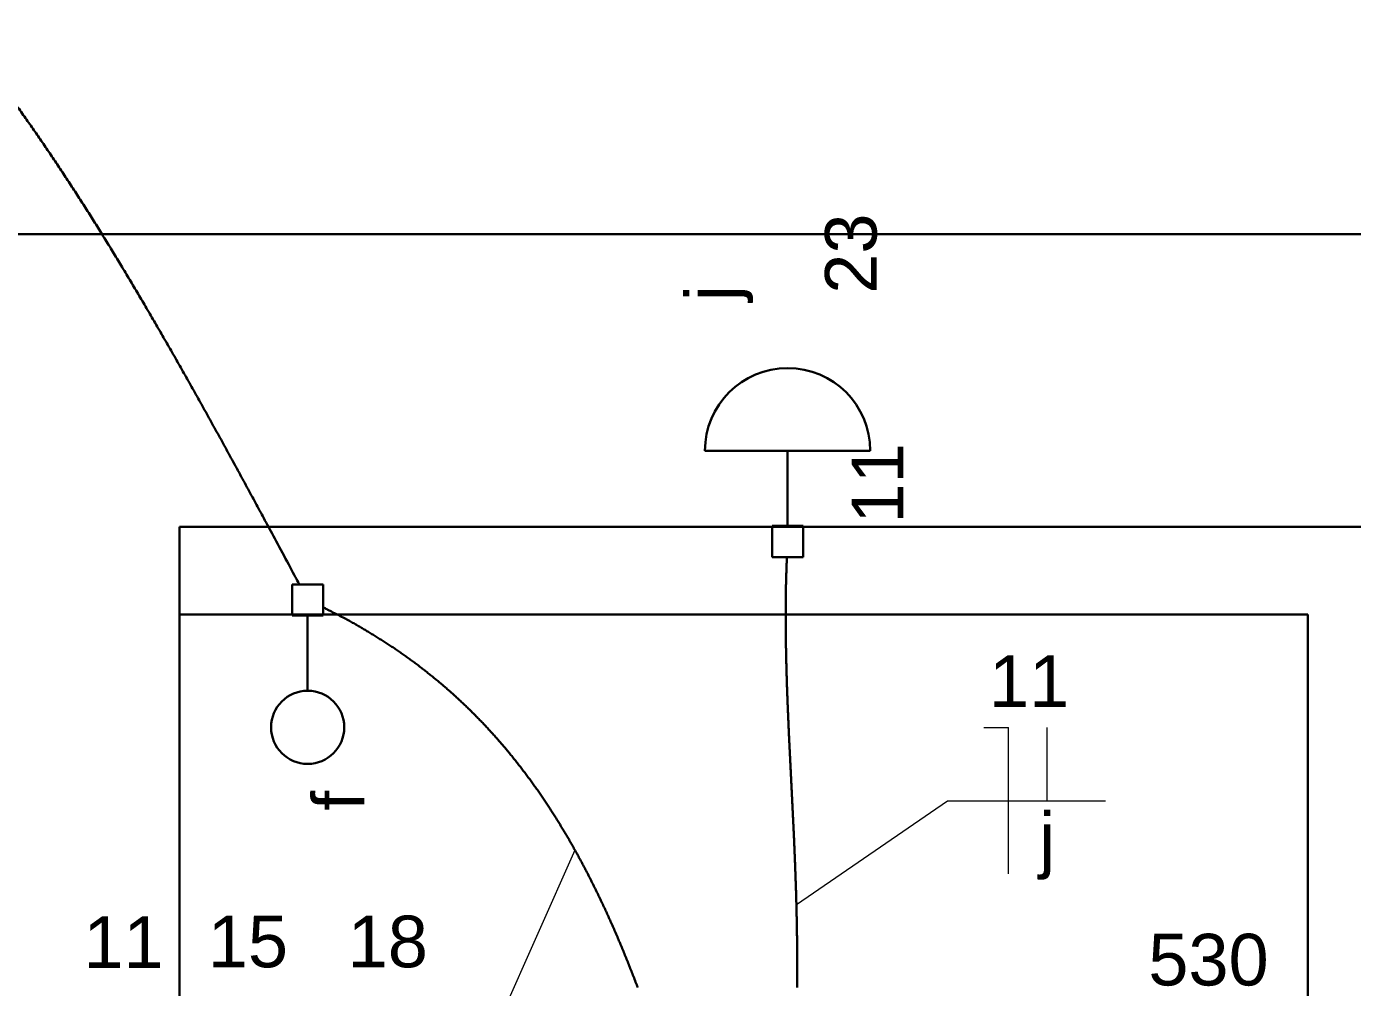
# Model space of a CAD drawing. Header units: millimetres. Extents: x 0 to 55.3, y 20.8 to 61.4.
# Drawn here: x 1.239 to 3.504, y 47.138 to 48.78 of the extents above; entities that cross this region are included whole.
import ezdxf

# ---------------------------------------------------------------- set-up
doc = ezdxf.new("R2010")
doc.units = ezdxf.units.MM
doc.linetypes.add('Dashed', pattern=[0.75, 0.5, -0.25])
for name, color, linetype, lineweight in [('ARQ_-_ALV_5', 1, 'Continuous', 30), ('ARQ_-_CALÇADA', 1, 'Continuous', 30), ('ARQ_-_DENÍVEL', 1, 'Continuous', 30), ('EL-Condutos', 4, 'Continuous', 30), ('EL-Fios', 2, 'Continuous', 20), ('EL-Textos_fios', 2, 'Continuous', 20), ('EL-Textos_pontos', 2, 'Continuous', 30), ('P-SIMBOL', 3, 'Continuous', 30)]:
    doc.layers.add(name, color=color, linetype=linetype, lineweight=lineweight)
doc.styles.add('Arial', font='Arial')

msp = doc.modelspace()

# ---------------------------------------------------------------- linework, layer by layer
at = {"layer": 'ARQ_-_ALV_5'}
for p, q in [((3.578002, 47.925499), (1.500002, 47.925499)), ((1.500002, 47.775499), (1.500002, 47.925499)), ((3.428002, 47.775499), (1.500002, 47.775499)), ((3.428002, 45.175499), (3.428002, 47.775499))]:
    msp.add_line(p, q, dxfattribs=at)
at = {"layer": 'ARQ_-_CALÇADA', "flags": 128}
msp.add_lwpolyline([(0.150002, 35.725499), (1.000002, 35.725499), (1.000002, 48.425499), (11.300002, 48.425499), (11.300002, 49.425499), (14.000002, 49.425499), (14.000002, 34.475499), (14.850002, 34.475499)], dxfattribs=at)
at = {"layer": 'ARQ_-_DENÍVEL'}
msp.add_line((1.500002, 46.777499), (1.500002, 47.775499), dxfattribs=at)
at = {"layer": 'EL-Condutos', "linetype": 'Dashed', "ltscale": 7, "flags": 128}
msp.add_lwpolyline([(1.705205, 47.826343), (1.705036, 47.826658), (1.704544, 47.827579), (1.703751, 47.829062), (1.702678, 47.831067), (1.701348, 47.833554), (1.699782, 47.83648), (1.698002, 47.839806), (1.696031, 47.84349), (1.693889, 47.84749), (1.6916, 47.851767), (1.689185, 47.856278), (1.686666, 47.860984), (1.684064, 47.865842), (1.681402, 47.870812), (1.678702, 47.875852), (1.675985, 47.880923), (1.673274, 47.885982), (1.670589, 47.890988), (1.667954, 47.895901), (1.665391, 47.90068), (1.662978, 47.905175), (1.660647, 47.909515), (1.658394, 47.913709), (1.656212, 47.917768), (1.654096, 47.921703), (1.65204, 47.925524), (1.650038, 47.929242), (1.648084, 47.932867), (1.646174, 47.93641), (1.644301, 47.939882), (1.64246, 47.943292), (1.640646, 47.946653), (1.638851, 47.949973), (1.637071, 47.953265), (1.635301, 47.956537), (1.633533, 47.959802), (1.631764, 47.963069), (1.629987, 47.966349), (1.628196, 47.969653), (1.626386, 47.972991), (1.624599, 47.976285), (1.622791, 47.979618), (1.620961, 47.982988), (1.619113, 47.986392), (1.617247, 47.989829), (1.615364, 47.993293), (1.613466, 47.996784), (1.611555, 48.000299), (1.609632, 48.003834), (1.607699, 48.007387), (1.605756, 48.010955), (1.603805, 48.014536), (1.601849, 48.018126), (1.599887, 48.021723), (1.597922, 48.025325), (1.595955, 48.028928), (1.593988, 48.032529), (1.592022, 48.036127), (1.590058, 48.039719), (1.588098, 48.043301), (1.586192, 48.04678), (1.584292, 48.050249), (1.582395, 48.053708), (1.580502, 48.057157), (1.578613, 48.060598), (1.576727, 48.064031), (1.574844, 48.067456), (1.572963, 48.070874), (1.571084, 48.074287), (1.569207, 48.077695), (1.56733, 48.081097), (1.565455, 48.084496), (1.56358, 48.087892), (1.561705, 48.091286), (1.559829, 48.094677), (1.557953, 48.098068), (1.556076, 48.101458), (1.554197, 48.104848), (1.552317, 48.108239), (1.550434, 48.111633), (1.548595, 48.114942), (1.546755, 48.118254), (1.544912, 48.121568), (1.543067, 48.124884), (1.541219, 48.128201), (1.53937, 48.131519), (1.537518, 48.134839), (1.535664, 48.138159), (1.533809, 48.141481), (1.531952, 48.144802), (1.530093, 48.148125), (1.528232, 48.151447), (1.52637, 48.15477), (1.524507, 48.158092), (1.522642, 48.161414), (1.520776, 48.164735), (1.518908, 48.168056), (1.51704, 48.171376), (1.51517, 48.174695), (1.5133, 48.178012), (1.511475, 48.181245), (1.50965, 48.184477), (1.507824, 48.187708), (1.505996, 48.190937), (1.504168, 48.194165), (1.502339, 48.197392), (1.500508, 48.200618), (1.498677, 48.203842), (1.496845, 48.207066), (1.495011, 48.210288), (1.493176, 48.21351), (1.49134, 48.21673), (1.489503, 48.21995), (1.487665, 48.223168), (1.485825, 48.226386), (1.483983, 48.229603), (1.482141, 48.232819), (1.480297, 48.236034), (1.478451, 48.239249), (1.476604, 48.242463), (1.474801, 48.245597), (1.472996, 48.248731), (1.47119, 48.251864), (1.469383, 48.254997), (1.467574, 48.258128), (1.465763, 48.261259), (1.463951, 48.26439), (1.462137, 48.267519), (1.460322, 48.270648), (1.458505, 48.273776), (1.456687, 48.276904), (1.454867, 48.28003), (1.453046, 48.283156), (1.451223, 48.28628), (1.449399, 48.289404), (1.447573, 48.292527), (1.445745, 48.295649), (1.443916, 48.29877), (1.442085, 48.301891), (1.440253, 48.30501), (1.438463, 48.308053), (1.436672, 48.311094), (1.43488, 48.314135), (1.433085, 48.317175), (1.43129, 48.320214), (1.429492, 48.323252), (1.427693, 48.326289), (1.425893, 48.329325), (1.42409, 48.33236), (1.422286, 48.335394), (1.420481, 48.338427), (1.418674, 48.341459), (1.416865, 48.34449), (1.415054, 48.34752), (1.413242, 48.350549), (1.411428, 48.353577), (1.409612, 48.356603), (1.407794, 48.359629), (1.405975, 48.362654), (1.404153, 48.365677), (1.402374, 48.368628), (1.400592, 48.371578), (1.398809, 48.374527), (1.397024, 48.377475), (1.395237, 48.380422), (1.393448, 48.383368), (1.391658, 48.386312), (1.389865, 48.389256), (1.388071, 48.392198), (1.386275, 48.39514), (1.384478, 48.39808), (1.382678, 48.401019), (1.380877, 48.403957), (1.379073, 48.406894), (1.377268, 48.409829), (1.375461, 48.412764), (1.373651, 48.415697), (1.37184, 48.418629), (1.370027, 48.42156), (1.368212, 48.42449), (1.366437, 48.427351), (1.364661, 48.43021), (1.362882, 48.433069), (1.361101, 48.435926), (1.359318, 48.438782), (1.357534, 48.441637), (1.355747, 48.444491), (1.353959, 48.447343), (1.352168, 48.450194), (1.350375, 48.453044), (1.348581, 48.455893), (1.346784, 48.45874), (1.344986, 48.461586), (1.343185, 48.464431), (1.341382, 48.467274), (1.339577, 48.470117), (1.33777, 48.472957), (1.335961, 48.475797), (1.33415, 48.478635), (1.332337, 48.481472), (1.330562, 48.484244), (1.328785, 48.487014), (1.327006, 48.489784), (1.325225, 48.492551), (1.323442, 48.495318), (1.321657, 48.498083), (1.319869, 48.500847), (1.31808, 48.50361), (1.316288, 48.506371), (1.314494, 48.50913), (1.312698, 48.511889), (1.3109, 48.514646), (1.3091, 48.517401), (1.307297, 48.520155), (1.305492, 48.522907), (1.303685, 48.525658), (1.301876, 48.528408), (1.300064, 48.531156), (1.29825, 48.533902), (1.296434, 48.536647), (1.294655, 48.539332), (1.292873, 48.542015), (1.291089, 48.544696), (1.289303, 48.547376), (1.287515, 48.550054), (1.285724, 48.552731), (1.283931, 48.555407), (1.282136, 48.55808), (1.280339, 48.560753), (1.278539, 48.563423), (1.276737, 48.566092), (1.274932, 48.56876), (1.273125, 48.571426), (1.271316, 48.57409), (1.269505, 48.576753), (1.267691, 48.579414), (1.265874, 48.582073), (1.264055, 48.584731), (1.262234, 48.587387), (1.26041, 48.590042), (1.258622, 48.59264), (1.256831, 48.595236), (1.255037, 48.597831), (1.253242, 48.600424), (1.251443, 48.603015), (1.249643, 48.605605), (1.24784, 48.608193), (1.246034, 48.61078), (1.244226, 48.613364), (1.242416, 48.615947), (1.240603, 48.618528), (1.238788, 48.621108), (1.23697, 48.623686), (1.235149, 48.626261), (1.233326, 48.628835), (1.231501, 48.631408), (1.229673, 48.633978), (1.227842, 48.636547), (1.226009, 48.639114), (1.224173, 48.641678), (1.22237, 48.644192), (1.220565, 48.646703), (1.218758, 48.649212), (1.216947, 48.65172), (1.215135, 48.654226), (1.213319, 48.65673), (1.211501, 48.659232), (1.209681, 48.661732), (1.207858, 48.66423), (1.206032, 48.666727), (1.204204, 48.669221), (1.202373, 48.671714), (1.200539, 48.674204), (1.198703, 48.676693), (1.196864, 48.67918), (1.195022, 48.681664), (1.193178, 48.684147), (1.191331, 48.686627), (1.189481, 48.689106), (1.187629, 48.691583), (1.185807, 48.694012), (1.183983, 48.69644), (1.182157, 48.698865), (1.180327, 48.701288), (1.178495, 48.70371), (1.176661, 48.706129), (1.174823, 48.708547), (1.172983, 48.710962), (1.17114, 48.713375), (1.169294, 48.715786), (1.167446, 48.718195), (1.165595, 48.720602), (1.163741, 48.723007), (1.161884, 48.725409), (1.160025, 48.727809), (1.158163, 48.730208), (1.156297, 48.732604), (1.15443, 48.734998), (1.152559, 48.737389), (1.150685, 48.739779), (1.14884, 48.742126), (1.146992, 48.744471), (1.145142, 48.746813), (1.143289, 48.749154), (1.141433, 48.751492), (1.139574, 48.753828), (1.137712, 48.756162), (1.135847, 48.758493), (1.13398, 48.760823), (1.13211, 48.76315), (1.130237, 48.765474), (1.128361, 48.767797), (1.126482, 48.770117), (1.1246, 48.772434), (1.122716, 48.77475), (1.120828, 48.777063), (1.118938, 48.779373), (1.117044, 48.781681), (1.115148, 48.783987), (1.113249, 48.786291), (1.111375, 48.788557), (1.109499, 48.79082), (1.10762, 48.793081), (1.105738, 48.79534), (1.103853, 48.797597), (1.101965, 48.799851), (1.100075, 48.802102), (1.098181, 48.804351), (1.096284, 48.806598), (1.094385, 48.808842), (1.092483, 48.811084), (1.090577, 48.813323), (1.088669, 48.815559), (1.086757, 48.817793), (1.084843, 48.820025), (1.082926, 48.822254), (1.081005, 48.82448), (1.079082, 48.826704), (1.077156, 48.828925), (1.075226, 48.831143), (1.07332, 48.833329), (1.07141, 48.835513), (1.069498, 48.837694), (1.067582, 48.839873), (1.065664, 48.842048), (1.063742, 48.844221), (1.061818, 48.846392), (1.059891, 48.84856), (1.05796, 48.850725), (1.056027, 48.852887), (1.05409, 48.855047), (1.052151, 48.857204), (1.050208, 48.859359), (1.048263, 48.86151), (1.046314, 48.863659), (1.044362, 48.865805), (1.042408, 48.867948), (1.04045, 48.870089), (1.038489, 48.872226), (1.036525, 48.874361), (1.03458, 48.876469), (1.032633, 48.878573), (1.030682, 48.880676), (1.028728, 48.882775), (1.026772, 48.884871), (1.024812, 48.886965), (1.022849, 48.889055), (1.020883, 48.891143), (1.018914, 48.893228), (1.016942, 48.89531), (1.014967, 48.897389), (1.012989, 48.899466), (1.011007, 48.901539), (1.009023, 48.903609), (1.007036, 48.905676), (1.005045, 48.907741), (1.003051, 48.909802), (1.001055, 48.911861), (0.999055, 48.913916), (0.997052, 48.915968), (0.995064, 48.917999), (0.993074, 48.920026), (0.99108, 48.92205), (0.989083, 48.924071), (0.987083, 48.92609), (0.98508, 48.928105), (0.983074, 48.930117), (0.981065, 48.932126), (0.979053, 48.934132), (0.977038, 48.936135), (0.975019, 48.938135), (0.972998, 48.940131), (0.970973, 48.942125), (0.968945, 48.944115), (0.966915, 48.946102), (0.964881, 48.948086), (0.962844, 48.950067), (0.960803, 48.952044), (0.95876, 48.954018), (0.956714, 48.955989), (0.954678, 48.957944), (0.95264, 48.959895), (0.950598, 48.961842), (0.948554, 48.963787), (0.946506, 48.965728), (0.944455, 48.967666), (0.942401, 48.969601), (0.940344, 48.971532), (0.938284, 48.973461), (0.936221, 48.975385), (0.934154, 48.977307), (0.932085, 48.979225), (0.930012, 48.98114), (0.927937, 48.983051), (0.925858, 48.98496), (0.923776, 48.986864), (0.921691, 48.988766), (0.919603, 48.990663), (0.917512, 48.992558), (0.915418, 48.994449), (0.913329, 48.996328), (0.911238, 48.998204), (0.909144, 49.000077), (0.907046, 49.001946), (0.904946, 49.003811), (0.902842, 49.005673), (0.900736, 49.007532), (0.898626, 49.009387), (0.896513, 49.011238), (0.894397, 49.013087), (0.892278, 49.014931), (0.890156, 49.016772), (0.888031, 49.01861), (0.885903, 49.020443), (0.883772, 49.022274), (0.881638, 49.024101), (0.879501, 49.025924), (0.87736, 49.027743), (0.875217, 49.029559), (0.87307, 49.031371), (0.870925, 49.033177), (0.868776, 49.034979), (0.866624, 49.036777), (0.864469, 49.038572), (0.862311, 49.040362), (0.860151, 49.04215), (0.857987, 49.043933), (0.85582, 49.045713), (0.85365, 49.047489), (0.851477, 49.049262), (0.8493, 49.05103), (0.847121, 49.052796), (0.844939, 49.054557), (0.842754, 49.056314), (0.840566, 49.058068), (0.838374, 49.059818), (0.83618, 49.061565), (0.833983, 49.063307), (0.831782, 49.065046), (0.829579, 49.066781), (0.82737, 49.068514), (0.825159, 49.070243), (0.822944, 49.071969), (0.820727, 49.07369), (0.818506, 49.075408), (0.816283, 49.077121), (0.814056, 49.078831), (0.811827, 49.080537), (0.809594, 49.08224), (0.807359, 49.083938), (0.805121, 49.085632), (0.80288, 49.087323), (0.800636, 49.089009), (0.79839, 49.090691), (0.79614, 49.09237), (0.793888, 49.094045), (0.791633, 49.095715), (0.789375, 49.097382), (0.787114, 49.099044), (0.784851, 49.100703), (0.782576, 49.102364), (0.780298, 49.10402), (0.778018, 49.105673), (0.775735, 49.107322), (0.773449, 49.108966), (0.77116, 49.110607), (0.768868, 49.112243), (0.766573, 49.113876), (0.764275, 49.115505), (0.761975, 49.117129), (0.759671, 49.11875), (0.757364, 49.120367), (0.755053, 49.12198), (0.75274, 49.123589), (0.750423, 49.125194), (0.748104, 49.126795), (0.745781, 49.128392), (0.743454, 49.129985), (0.741125, 49.131575), (0.738792, 49.133161), (0.73644, 49.134753), (0.734085, 49.136341), (0.731727, 49.137926), (0.729366, 49.139506), (0.727002, 49.141082), (0.724636, 49.142654), (0.722267, 49.144221), (0.719896, 49.145785), (0.717522, 49.147343), (0.715146, 49.148898), (0.712769, 49.150448), (0.710389, 49.151993), (0.708009, 49.153533), (0.705626, 49.155069), (0.703243, 49.1566), (0.700858, 49.158126), (0.698472, 49.159647), (0.696085, 49.161163), (0.693698, 49.162674), (0.69131, 49.164179), (0.688899, 49.165694), (0.686487, 49.167203), (0.684074, 49.168708), (0.681659, 49.170208), (0.679241, 49.171704), (0.67682, 49.173196), (0.674396, 49.174683), (0.671968, 49.176167), (0.669534, 49.177648), (0.667096, 49.179126), (0.664652, 49.180601), (0.662202, 49.182073), (0.659745, 49.183542), (0.65728, 49.18501), (0.654808, 49.186475), (0.652328, 49.187939), (0.649838, 49.189402), (0.64734, 49.190863), (0.644831, 49.192323), (0.642312, 49.193783), (0.639751, 49.19526), (0.637181, 49.196735), (0.634604, 49.198208), (0.632022, 49.199678), (0.629437, 49.201143), (0.626851, 49.202604), (0.624267, 49.204058), (0.621685, 49.205505), (0.619108, 49.206945), (0.616539, 49.208376), (0.61398, 49.209797), (0.611431, 49.211207), (0.608896, 49.212606), (0.606377, 49.213992), (0.603875, 49.215365), (0.601394, 49.216724), (0.598933, 49.218067), (0.596497, 49.219394), (0.594086, 49.220704), (0.591704, 49.221996), (0.589315, 49.223289), (0.58695, 49.224565), (0.584599, 49.225829), (0.582256, 49.227084), (0.579913, 49.228334), (0.577561, 49.229582), (0.575194, 49.230831), (0.572802, 49.232086), (0.570379, 49.23335), (0.567916, 49.234626), (0.565406, 49.235917), (0.562841, 49.237229), (0.560213, 49.238563), (0.557514, 49.239924), (0.554736, 49.241315), (0.551872, 49.242739), (0.548913, 49.244201), (0.545853, 49.245703), (0.542682, 49.247249), (0.539394, 49.248844), (0.535926, 49.250515), (0.532358, 49.252227), (0.52872, 49.253964), (0.525043, 49.255714), (0.521355, 49.257462), (0.517688, 49.259196), (0.514071, 49.260902), (0.510534, 49.262566), (0.507108, 49.264175), (0.503822, 49.265715), (0.500706, 49.267173), (0.497791, 49.268534), (0.495106, 49.269787), (0.492681, 49.270916), (0.490548, 49.271909), (0.488735, 49.272751), (0.487272, 49.27343), (0.48619, 49.273932), (0.485519, 49.274243), (0.485288, 49.27435)], dxfattribs=at)
at = {"layer": 'EL-Condutos', "linetype": 'Continuous', "flags": 128}
for points in [[(2.555101, 47.138217), (2.555127, 47.140329), (2.555151, 47.142441), (2.555175, 47.144553), (2.555197, 47.146666), (2.555217, 47.148778), (2.555236, 47.15089), (2.555254, 47.153003), (2.555271, 47.155115), (2.555286, 47.157227), (2.555299, 47.15934), (2.555312, 47.161452), (2.555323, 47.163564), (2.555332, 47.165677), (2.55534, 47.167789), (2.555347, 47.169901), (2.555353, 47.172014), (2.555357, 47.174096), (2.55536, 47.176178), (2.555362, 47.178261), (2.555362, 47.180343), (2.555361, 47.182425), (2.555359, 47.184508), (2.555356, 47.18659), (2.555351, 47.188672), (2.555345, 47.190755), (2.555338, 47.192837), (2.55533, 47.194919), (2.55532, 47.197002), (2.555309, 47.199084), (2.555297, 47.201166), (2.555284, 47.203249), (2.55527, 47.205331), (2.555254, 47.207413), (2.555238, 47.209495), (2.55522, 47.211578), (2.5552, 47.21366), (2.55518, 47.215715), (2.555159, 47.217769), (2.555137, 47.219824), (2.555114, 47.221879), (2.555089, 47.223933), (2.555063, 47.225988), (2.555037, 47.228043), (2.555009, 47.230097), (2.55498, 47.232152), (2.55495, 47.234207), (2.554919, 47.236261), (2.554887, 47.238316), (2.554853, 47.24037), (2.554819, 47.242425), (2.554784, 47.244479), (2.554748, 47.246534), (2.55471, 47.248588), (2.554672, 47.250643), (2.554632, 47.252697), (2.554592, 47.254752), (2.554551, 47.256781), (2.554509, 47.25881), (2.554466, 47.260839), (2.554422, 47.262869), (2.554377, 47.264898), (2.554332, 47.266927), (2.554285, 47.268956), (2.554237, 47.270985), (2.554189, 47.273015), (2.554139, 47.275044), (2.554089, 47.277073), (2.554037, 47.279102), (2.553985, 47.281131), (2.553932, 47.28316), (2.553878, 47.285189), (2.553823, 47.287218), (2.553767, 47.289247), (2.55371, 47.291276), (2.553653, 47.293305), (2.553594, 47.295334), (2.553536, 47.29734), (2.553477, 47.299346), (2.553416, 47.301352), (2.553355, 47.303358), (2.553293, 47.305364), (2.553231, 47.30737), (2.553168, 47.309376), (2.553103, 47.311381), (2.553038, 47.313387), (2.552973, 47.315393), (2.552906, 47.317399), (2.552839, 47.319405), (2.552771, 47.321411), (2.552702, 47.323416), (2.552633, 47.325422), (2.552563, 47.327428), (2.552492, 47.329433), (2.552421, 47.331439), (2.552348, 47.333445), (2.552276, 47.33545), (2.552203, 47.337435), (2.552129, 47.33942), (2.552055, 47.341405), (2.55198, 47.34339), (2.551905, 47.345375), (2.551829, 47.34736), (2.551752, 47.349345), (2.551675, 47.35133), (2.551597, 47.353315), (2.551518, 47.3553), (2.551439, 47.357284), (2.55136, 47.359269), (2.551279, 47.361254), (2.551199, 47.363239), (2.551117, 47.365223), (2.551035, 47.367208), (2.550953, 47.369193), (2.55087, 47.371177), (2.550786, 47.373162), (2.550702, 47.375146), (2.550619, 47.377113), (2.550534, 47.379079), (2.55045, 47.381045), (2.550364, 47.383011), (2.550279, 47.384977), (2.550192, 47.386943), (2.550106, 47.388909), (2.550019, 47.390875), (2.549931, 47.392842), (2.549843, 47.394808), (2.549755, 47.396774), (2.549666, 47.39874), (2.549577, 47.400705), (2.549487, 47.402671), (2.549397, 47.404637), (2.549307, 47.406603), (2.549216, 47.408569), (2.549125, 47.410535), (2.549034, 47.412501), (2.548942, 47.414467), (2.548851, 47.416416), (2.548759, 47.418366), (2.548667, 47.420315), (2.548575, 47.422265), (2.548482, 47.424214), (2.548389, 47.426164), (2.548296, 47.428113), (2.548202, 47.430063), (2.548109, 47.432012), (2.548015, 47.433962), (2.54792, 47.435911), (2.547826, 47.437861), (2.547731, 47.43981), (2.547636, 47.44176), (2.547541, 47.443709), (2.547446, 47.445658), (2.54735, 47.447608), (2.547254, 47.449557), (2.547158, 47.451506), (2.547062, 47.453456), (2.546967, 47.455391), (2.546871, 47.457326), (2.546775, 47.459261), (2.546679, 47.461196), (2.546583, 47.463132), (2.546486, 47.465067), (2.54639, 47.467002), (2.546293, 47.468937), (2.546197, 47.470872), (2.5461, 47.472807), (2.546003, 47.474742), (2.545906, 47.476678), (2.545809, 47.478613), (2.545712, 47.480548), (2.545615, 47.482483), (2.545518, 47.484418), (2.545421, 47.486353), (2.545324, 47.488288), (2.545227, 47.490223), (2.54513, 47.492158), (2.545033, 47.494081), (2.544937, 47.496004), (2.54484, 47.497927), (2.544744, 47.49985), (2.544647, 47.501773), (2.544551, 47.503696), (2.544455, 47.505619), (2.544359, 47.507542), (2.544262, 47.509465), (2.544166, 47.511388), (2.54407, 47.513311), (2.543975, 47.515234), (2.543879, 47.517157), (2.543783, 47.519081), (2.543688, 47.521004), (2.543592, 47.522927), (2.543497, 47.52485), (2.543402, 47.526773), (2.543307, 47.528696), (2.543212, 47.530619), (2.543118, 47.532532), (2.543024, 47.534445), (2.542931, 47.536358), (2.542837, 47.538271), (2.542744, 47.540184), (2.542651, 47.542098), (2.542558, 47.544011), (2.542466, 47.545924), (2.542373, 47.547837), (2.542281, 47.54975), (2.542189, 47.551663), (2.542098, 47.553577), (2.542007, 47.55549), (2.541916, 47.557403), (2.541825, 47.559316), (2.541735, 47.561229), (2.541645, 47.563143), (2.541555, 47.565056), (2.541466, 47.566969), (2.541377, 47.568882), (2.541289, 47.570788), (2.541201, 47.572693), (2.541113, 47.574598), (2.541026, 47.576504), (2.540939, 47.578409), (2.540853, 47.580314), (2.540767, 47.58222), (2.540681, 47.584125), (2.540596, 47.586031), (2.540512, 47.587936), (2.540427, 47.589842), (2.540344, 47.591747), (2.54026, 47.593653), (2.540178, 47.595559), (2.540095, 47.597464), (2.540013, 47.59937), (2.539932, 47.601276), (2.539851, 47.603181), (2.539771, 47.605087), (2.539691, 47.606993), (2.539612, 47.608893), (2.539533, 47.610794), (2.539455, 47.612694), (2.539378, 47.614594), (2.539301, 47.616494), (2.539225, 47.618395), (2.539149, 47.620295), (2.539074, 47.622195), (2.538999, 47.624095), (2.538925, 47.625996), (2.538852, 47.627896), (2.538779, 47.629796), (2.538707, 47.631696), (2.538636, 47.633597), (2.538565, 47.635497), (2.538495, 47.637397), (2.538426, 47.639297), (2.538357, 47.641197), (2.538289, 47.643096), (2.538221, 47.644996), (2.538155, 47.646892), (2.538089, 47.648788), (2.538024, 47.650684), (2.537959, 47.65258), (2.537896, 47.654476), (2.537833, 47.656372), (2.537771, 47.658268), (2.537709, 47.660164), (2.537649, 47.66206), (2.537589, 47.663956), (2.53753, 47.665853), (2.537472, 47.66775), (2.537414, 47.669647), (2.537358, 47.671544), (2.537302, 47.673442), (2.537247, 47.67534), (2.537193, 47.677238), (2.53714, 47.679137), (2.537087, 47.681036), (2.537036, 47.682936), (2.536985, 47.684834), (2.536936, 47.686734), (2.536887, 47.688633), (2.536839, 47.690532), (2.536793, 47.692432), (2.536747, 47.694331), (2.536702, 47.69623), (2.536657, 47.698129), (2.536614, 47.700028), (2.536572, 47.701926), (2.536531, 47.703824), (2.53649, 47.70572), (2.536451, 47.707616), (2.536412, 47.709512), (2.536375, 47.711406), (2.536338, 47.713299), (2.536303, 47.71519), (2.536268, 47.717081), (2.536234, 47.71897), (2.536202, 47.720857), (2.53617, 47.722744), (2.536139, 47.724629), (2.53611, 47.726514), (2.536081, 47.728398), (2.536053, 47.730282), (2.536027, 47.732166), (2.536002, 47.734051), (2.535977, 47.735937), (2.535954, 47.737825), (2.535933, 47.739715), (2.535912, 47.741607), (2.535893, 47.743501), (2.535875, 47.745399), (2.535858, 47.7473), (2.535842, 47.749206), (2.535828, 47.751115), (2.535816, 47.753029), (2.535804, 47.754949), (2.535794, 47.756873), (2.535786, 47.758804), (2.535779, 47.760744), (2.535773, 47.762689), (2.535769, 47.764638), (2.535766, 47.766588), (2.535765, 47.768538), (2.535764, 47.770488), (2.535765, 47.772434), (2.535767, 47.774377), (2.53577, 47.776314), (2.535774, 47.778244), (2.535779, 47.780165), (2.535784, 47.782076), (2.535791, 47.783976), (2.535798, 47.785862), (2.535806, 47.787734), (2.535815, 47.78959), (2.535824, 47.791428), (2.535834, 47.793247), (2.535845, 47.795045), (2.535856, 47.796822), (2.535867, 47.798582), (2.535879, 47.800323), (2.535892, 47.802052), (2.535907, 47.803774), (2.535922, 47.805495), (2.535939, 47.80722), (2.535958, 47.808955), (2.535979, 47.810706), (2.536002, 47.812477), (2.536028, 47.814276), (2.536057, 47.816106), (2.536088, 47.817974), (2.536123, 47.819886), (2.536162, 47.821847), (2.536204, 47.823862), (2.53625, 47.825938), (2.5363, 47.82808), (2.536355, 47.830293), (2.536415, 47.832583), (2.536479, 47.834955), (2.536549, 47.837423), (2.536623, 47.839959), (2.5367, 47.842542), (2.53678, 47.84515), (2.536862, 47.847764), (2.536945, 47.850361), (2.537028, 47.852922), (2.53711, 47.855424), (2.537191, 47.857846), (2.537269, 47.860169), (2.537343, 47.86237), (2.537414, 47.864429), (2.537479, 47.866324), (2.537538, 47.868035), (2.537591, 47.86954), (2.537636, 47.870819), (2.537672, 47.87185), (2.537699, 47.872613), (2.537716, 47.873086), (2.537722, 47.873249)], [(2.282929, 47.138326), (2.282042, 47.140677), (2.281152, 47.143028), (2.280259, 47.145377), (2.279364, 47.147725), (2.278466, 47.150072), (2.277566, 47.152418), (2.276663, 47.154763), (2.275757, 47.157108), (2.274849, 47.159451), (2.273938, 47.161793), (2.273024, 47.164134), (2.272108, 47.166474), (2.271189, 47.168813), (2.270293, 47.171083), (2.269396, 47.173353), (2.268495, 47.175621), (2.267592, 47.177889), (2.266687, 47.180155), (2.265778, 47.18242), (2.264867, 47.184685), (2.263954, 47.186948), (2.263038, 47.18921), (2.262119, 47.191471), (2.261197, 47.193731), (2.260273, 47.19599), (2.259346, 47.198248), (2.258416, 47.200504), (2.257483, 47.20276), (2.256548, 47.205014), (2.25561, 47.207267), (2.254669, 47.209519), (2.253725, 47.21177), (2.252779, 47.21402), (2.251856, 47.216205), (2.250931, 47.21839), (2.250003, 47.220573), (2.249072, 47.222755), (2.248139, 47.224936), (2.247202, 47.227115), (2.246263, 47.229294), (2.245321, 47.231471), (2.244377, 47.233647), (2.24343, 47.235822), (2.242479, 47.237996), (2.241526, 47.240168), (2.240571, 47.242339), (2.239612, 47.244509), (2.23865, 47.246678), (2.237686, 47.248845), (2.236719, 47.251011), (2.235749, 47.253176), (2.234775, 47.255339), (2.233799, 47.257501), (2.232847, 47.259604), (2.231892, 47.261705), (2.230934, 47.263805), (2.229973, 47.265903), (2.229009, 47.268), (2.228043, 47.270096), (2.227074, 47.272191), (2.226101, 47.274284), (2.225126, 47.276376), (2.224148, 47.278466), (2.223167, 47.280555), (2.222184, 47.282643), (2.221197, 47.28473), (2.220207, 47.286815), (2.219215, 47.288898), (2.218219, 47.290981), (2.21722, 47.293061), (2.216219, 47.295141), (2.215214, 47.297219), (2.214207, 47.299295), (2.213222, 47.301316), (2.212235, 47.303336), (2.211245, 47.305354), (2.210252, 47.307371), (2.209256, 47.309387), (2.208257, 47.311401), (2.207255, 47.313413), (2.20625, 47.315424), (2.205242, 47.317434), (2.204231, 47.319442), (2.203218, 47.321449), (2.202201, 47.323454), (2.201181, 47.325457), (2.200158, 47.327459), (2.199132, 47.32946), (2.198103, 47.331459), (2.197071, 47.333456), (2.196036, 47.335452), (2.194998, 47.337446), (2.193957, 47.339438), (2.192938, 47.34138), (2.191917, 47.343321), (2.190892, 47.34526), (2.189864, 47.347197), (2.188834, 47.349133), (2.1878, 47.351067), (2.186763, 47.352999), (2.185724, 47.35493), (2.184681, 47.356859), (2.183635, 47.358787), (2.182586, 47.360713), (2.181534, 47.362637), (2.180479, 47.364559), (2.179421, 47.36648), (2.17836, 47.368399), (2.177296, 47.370317), (2.176228, 47.372232), (2.175158, 47.374146), (2.174084, 47.376058), (2.173007, 47.377969), (2.171952, 47.379834), (2.170893, 47.381697), (2.169832, 47.383558), (2.168768, 47.385418), (2.1677, 47.387275), (2.16663, 47.389132), (2.165556, 47.390986), (2.164479, 47.392838), (2.163399, 47.394689), (2.162316, 47.396538), (2.16123, 47.398385), (2.160141, 47.40023), (2.159049, 47.402074), (2.157953, 47.403915), (2.156855, 47.405755), (2.155753, 47.407592), (2.154648, 47.409428), (2.153539, 47.411262), (2.152428, 47.413094), (2.151313, 47.414924), (2.150219, 47.416714), (2.149122, 47.418501), (2.148021, 47.420287), (2.146918, 47.422071), (2.145811, 47.423853), (2.144702, 47.425633), (2.143589, 47.427411), (2.142473, 47.429187), (2.141353, 47.430961), (2.140231, 47.432733), (2.139106, 47.434503), (2.137977, 47.436271), (2.136845, 47.438037), (2.13571, 47.439801), (2.134572, 47.441563), (2.133431, 47.443323), (2.132286, 47.445081), (2.131138, 47.446837), (2.129987, 47.44859), (2.128833, 47.450342), (2.127697, 47.452058), (2.126559, 47.453772), (2.125417, 47.455484), (2.124272, 47.457194), (2.123124, 47.458902), (2.121972, 47.460608), (2.120818, 47.462312), (2.119661, 47.464013), (2.1185, 47.465713), (2.117336, 47.46741), (2.116169, 47.469105), (2.114999, 47.470798), (2.113825, 47.472488), (2.112649, 47.474177), (2.111469, 47.475863), (2.110286, 47.477547), (2.1091, 47.479228), (2.10791, 47.480908), (2.106718, 47.482585), (2.105522, 47.48426), (2.104342, 47.485904), (2.10316, 47.487547), (2.101974, 47.489187), (2.100786, 47.490826), (2.099594, 47.492461), (2.098399, 47.494095), (2.097201, 47.495726), (2.096, 47.497355), (2.094795, 47.498981), (2.093587, 47.500605), (2.092377, 47.502227), (2.091163, 47.503847), (2.089946, 47.505464), (2.088725, 47.507078), (2.087502, 47.508691), (2.086275, 47.5103), (2.085045, 47.511908), (2.083812, 47.513513), (2.082576, 47.515115), (2.081336, 47.516715), (2.080111, 47.51829), (2.078883, 47.519863), (2.077651, 47.521434), (2.076416, 47.523002), (2.075178, 47.524567), (2.073937, 47.52613), (2.072693, 47.527691), (2.071446, 47.529249), (2.070196, 47.530804), (2.068942, 47.532357), (2.067685, 47.533908), (2.066426, 47.535456), (2.065163, 47.537001), (2.063897, 47.538544), (2.062627, 47.540084), (2.061355, 47.541622), (2.060079, 47.543157), (2.058801, 47.544689), (2.057519, 47.546219), (2.056234, 47.547746), (2.05496, 47.549254), (2.053683, 47.550759), (2.052403, 47.552261), (2.05112, 47.553761), (2.049834, 47.555258), (2.048544, 47.556752), (2.047252, 47.558244), (2.045957, 47.559733), (2.044658, 47.561219), (2.043356, 47.562703), (2.042052, 47.564184), (2.040744, 47.565662), (2.039433, 47.567138), (2.038119, 47.568611), (2.036802, 47.570081), (2.035482, 47.571548), (2.034159, 47.573013), (2.032832, 47.574475), (2.031503, 47.575933), (2.030171, 47.57739), (2.028846, 47.578831), (2.027518, 47.58027), (2.026187, 47.581706), (2.024853, 47.58314), (2.023516, 47.58457), (2.022176, 47.585998), (2.020833, 47.587423), (2.019487, 47.588845), (2.018139, 47.590264), (2.016787, 47.59168), (2.015432, 47.593094), (2.014074, 47.594504), (2.012713, 47.595912), (2.011349, 47.597317), (2.009982, 47.598719), (2.008612, 47.600117), (2.007239, 47.601513), (2.005863, 47.602906), (2.004485, 47.604297), (2.003103, 47.605684), (2.001725, 47.607061), (2.000344, 47.608436), (1.99896, 47.609807), (1.997573, 47.611176), (1.996183, 47.612542), (1.994791, 47.613905), (1.993395, 47.615264), (1.991996, 47.616621), (1.990595, 47.617975), (1.989191, 47.619325), (1.987783, 47.620673), (1.986373, 47.622018), (1.98496, 47.62336), (1.983544, 47.624698), (1.982125, 47.626034), (1.980703, 47.627366), (1.979279, 47.628696), (1.977851, 47.630022), (1.976421, 47.631346), (1.974988, 47.632666), (1.973554, 47.633981), (1.972117, 47.635293), (1.970677, 47.636602), (1.969235, 47.637908), (1.967789, 47.639211), (1.966341, 47.640511), (1.96489, 47.641807), (1.963437, 47.643101), (1.96198, 47.644391), (1.960521, 47.645678), (1.959059, 47.646962), (1.957594, 47.648243), (1.956127, 47.649521), (1.954657, 47.650795), (1.953184, 47.652066), (1.951709, 47.653334), (1.950231, 47.654599), (1.94875, 47.655861), (1.947267, 47.657119), (1.945781, 47.658374), (1.94429, 47.659628), (1.942796, 47.660879), (1.9413, 47.662126), (1.939801, 47.663371), (1.938299, 47.664612), (1.936794, 47.665849), (1.935287, 47.667084), (1.933777, 47.668315), (1.932265, 47.669544), (1.930749, 47.670769), (1.929231, 47.67199), (1.92771, 47.673209), (1.926187, 47.674425), (1.92466, 47.675637), (1.923131, 47.676846), (1.921598, 47.678052), (1.920063, 47.679255), (1.918525, 47.680455), (1.916984, 47.681652), (1.91544, 47.682845), (1.913885, 47.684042), (1.912328, 47.685235), (1.910767, 47.686425), (1.909204, 47.687612), (1.907639, 47.688796), (1.906071, 47.689976), (1.9045, 47.691153), (1.902927, 47.692326), (1.901353, 47.693496), (1.899776, 47.694662), (1.898197, 47.695825), (1.896617, 47.696984), (1.895035, 47.698139), (1.893451, 47.69929), (1.891866, 47.700438), (1.890279, 47.701582), (1.888691, 47.702722), (1.887102, 47.703857), (1.885512, 47.704989), (1.883921, 47.706117), (1.882316, 47.70725), (1.880709, 47.70838), (1.879101, 47.709505), (1.877491, 47.710627), (1.875879, 47.711745), (1.874264, 47.71286), (1.872647, 47.713972), (1.871025, 47.715081), (1.8694, 47.716187), (1.867772, 47.717291), (1.866138, 47.718392), (1.8645, 47.719491), (1.862857, 47.720588), (1.861208, 47.721684), (1.859554, 47.722778), (1.857893, 47.72387), (1.856225, 47.724961), (1.854551, 47.726051), (1.85287, 47.72714), (1.851181, 47.728228), (1.849464, 47.729328), (1.847741, 47.730427), (1.846013, 47.731523), (1.844281, 47.732618), (1.842546, 47.733709), (1.84081, 47.734796), (1.839074, 47.735878), (1.83734, 47.736955), (1.835609, 47.738026), (1.833883, 47.73909), (1.832162, 47.740147), (1.830449, 47.741196), (1.828744, 47.742236), (1.82705, 47.743267), (1.825367, 47.744287), (1.823697, 47.745297), (1.822042, 47.746295), (1.820402, 47.747281), (1.818779, 47.748255), (1.817175, 47.749215), (1.815567, 47.750174), (1.813975, 47.751122), (1.812392, 47.75206), (1.810814, 47.752992), (1.809235, 47.753919), (1.807651, 47.754845), (1.806055, 47.755772), (1.804442, 47.756703), (1.802808, 47.75764), (1.801146, 47.758586), (1.799451, 47.759544), (1.797719, 47.760515), (1.795944, 47.761504), (1.79412, 47.762512), (1.792242, 47.763542), (1.790306, 47.764597), (1.788305, 47.765679), (1.786234, 47.766791), (1.784088, 47.767935), (1.781862, 47.769115), (1.779514, 47.770352), (1.777098, 47.771617), (1.774634, 47.772902), (1.772143, 47.774195), (1.769645, 47.775488), (1.76716, 47.77677), (1.764709, 47.77803), (1.762312, 47.77926), (1.759989, 47.780449), (1.757762, 47.781587), (1.75565, 47.782664), (1.753674, 47.783671), (1.751853, 47.784596), (1.75021, 47.78543), (1.748763, 47.786164), (1.747533, 47.786786), (1.746542, 47.787288), (1.745808, 47.787658), (1.745353, 47.787888), (1.745196, 47.787967)]]:
    msp.add_lwpolyline(points, dxfattribs=at)
at = {"layer": 'EL-Fios'}
for p, q in [((2.874482, 47.582499), (2.916152, 47.582499)), ((2.916152, 47.332499), (2.916152, 47.582499)), ((2.982702, 47.457499), (2.982702, 47.582499))]:
    msp.add_line(p, q, dxfattribs=at)
at = {"layer": 'EL-Textos_fios'}
for p, q in [((2.554002, 47.280399), (2.811982, 47.457499)), ((2.811982, 47.457499), (3.082272, 47.457499)), ((2.175712, 47.373149), (2.014537, 47.011249))]:
    msp.add_line(p, q, dxfattribs=at)
at = {"layer": 'P-SIMBOL'}
for p, q in [((2.397752, 48.055249), (2.680252, 48.055249)), ((2.539002, 48.055249), (2.539002, 47.926799)), ((2.512487, 47.926799), (2.565517, 47.926799)), ((2.512487, 47.873749), (2.512487, 47.926799)), ((2.565517, 47.926799), (2.565517, 47.873749)), ((2.565517, 47.873749), (2.512487, 47.873749)), ((1.692537, 47.826899), (1.745567, 47.826899)), ((1.692537, 47.773899), (1.692537, 47.826899)), ((1.745567, 47.826899), (1.745567, 47.773899)), ((1.745567, 47.773899), (1.692537, 47.773899)), ((1.719052, 47.645399), (1.719052, 47.773899))]:
    msp.add_line(p, q, dxfattribs=at)
msp.add_circle((1.719052, 47.582899), 0.0625, dxfattribs=at)
msp.add_arc((2.539002, 48.055249), 0.14125, 0.00012, 180, dxfattribs=at)

# ---------------------------------------------------------------- texts
at = {"layer": 'EL-Textos_fios', "char_height": 0.08825, "attachment_point": 8, "line_spacing_factor": 0.798, "style": 'Arial'}
for s, insert, width in [('11', (2.951502, 47.617621), 0.2118), ('j', (2.982502, 47.322499), 0.1059), ('11', (1.404502, 47.171621), 0.2118), ('15', (1.617002, 47.171621), 0.2118), ('18', (1.856002, 47.171621), 0.2118)]:
    msp.add_mtext(s, dxfattribs=dict(at, insert=insert, width=width))
at = {"layer": 'EL-Textos_pontos', "char_height": 0.08825, "rotation": 90.00021, "line_spacing_factor": 0.798, "style": 'Arial'}
for s, insert, width, attachment_point in [('23', (2.692379, 48.391999), 0.2118, 8), ('j', (2.480002, 48.324499), 0.1059, 8), ('11', (2.736879, 47.999499), 0.2118, 8), ('f', (1.815879, 47.474499), 0.1059, 9)]:
    msp.add_mtext(s, dxfattribs=dict(at, insert=insert, width=width, attachment_point=attachment_point))
at = {"layer": 'EL-Textos_pontos', "insert": (3.258002, 47.140621), "char_height": 0.08825, "width": 0.3177, "attachment_point": 8, "line_spacing_factor": 0.798, "style": 'Arial'}
msp.add_mtext('530', dxfattribs=at)

doc.saveas('drawing.dxf')
